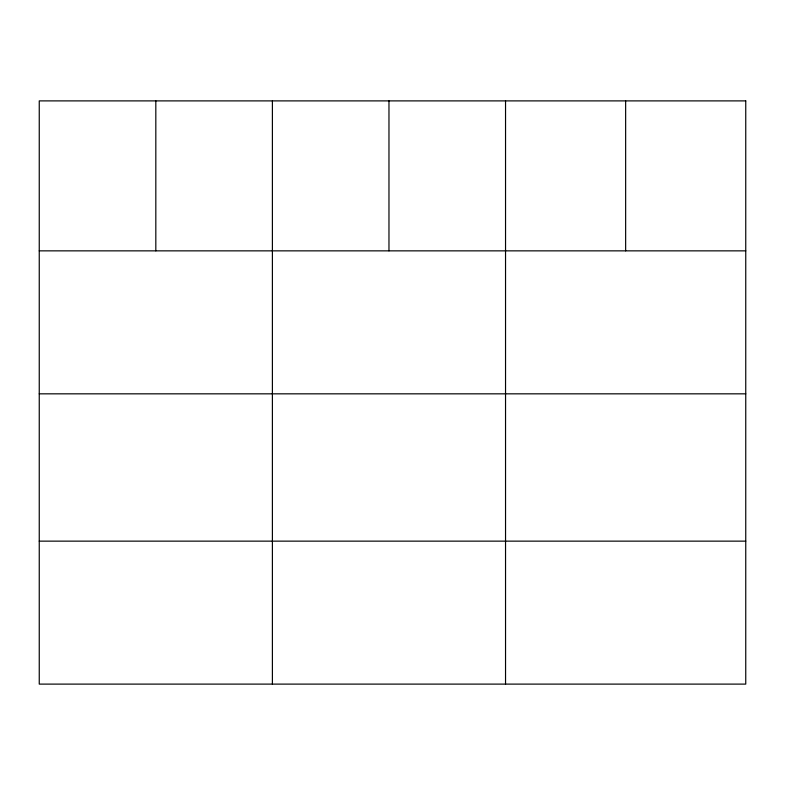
<?xml version="1.0" encoding="UTF-8"?>
<svg xmlns="http://www.w3.org/2000/svg" width="785" height="785" viewBox="0 0 785 785"><rect width="100%" height="100%" fill="white"/><g stroke="black" fill="none" stroke-linecap="round" stroke-linejoin="round"><path stroke-width="1.18" d="M39.25 250.857L745.75 250.857M39.25 393.834L745.75 393.834M39.25 541.14L745.75 541.14M625.645 100.892L625.645 250.857M505.54 100.892L505.54 684.108M388.967 100.892L388.967 250.857M272.395 100.892L272.395 684.108M155.822 100.892L155.822 250.857M745.75 100.892L39.25 100.892L39.25 684.108L745.75 684.108L745.75 100.892"/></g></svg>
